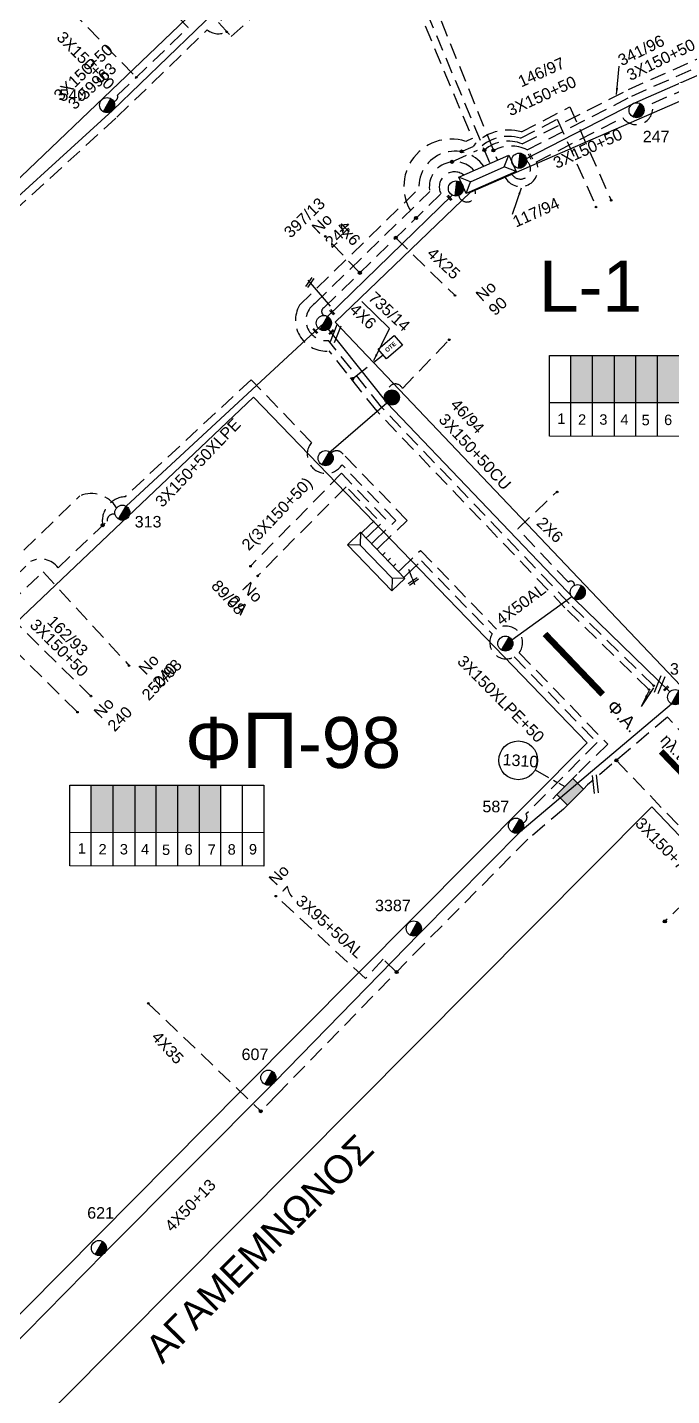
# Model space of a CAD drawing. Header units: millimetres. Extents: x 771 to 3391, y 686 to 1835.
# Drawn here: x 2200.2 to 2301, y 1157.5 to 1371.8 of the extents above; entities that cross this region are included whole.
import ezdxf

# ---------------------------------------------------------------- set-up
doc = ezdxf.new("R2010")
doc.units = ezdxf.units.MM
doc.linetypes.add('DASHED', pattern=[19.05, 12.7, -6.35])
for name, color, linetype in [('Link Box 4 Διευθύνσεων', 7, 'Continuous'), ('Pillar OTE', 7, 'Continuous'), ('Άγνωστα', 7, 'Continuous'), ('Γυμνά εναέρια ΧΤ (3Φ)   4x35CU', 7, 'Continuous'), ('Γυμνά εναέρια ΧΤ (3Φ)   4x50CU', 7, 'Continuous'), ('Γυμνά εναέρια ΧΤ και ΦΟΠ (3Φ)   4x50+16AL', 7, 'Continuous'), ('Εναέρια παροχή ΧΤ 4x16', 7, 'SYN_LINE'), ('Εναέρια παροχή ΧΤ 4x25', 7, 'SYN_LINE'), ('Επιγραφές - Σχήματα', 7, 'Continuous'), ('Καλωδια Χ.Τ 3x95+35', 7, 'DASHED'), ('Καλωδια Χ.Τ. 3x50+35', 7, 'Continuous'), ('Καλώδια ΧΤ   3x150+50CU', 7, 'DASHED'), ('Καλώδια ΧΤ   3x150+70AL', 7, 'DASHED'), ('Καλώδια ΧΤ   3x150AL+50CU', 7, 'DASHED'), ('Μηχανική τομή', 7, 'Continuous'), ('Στύλος Ξύλινος', 7, 'Continuous'), ('Στύλος Ξύλινος @ 1', 7, 'Continuous'), ('Στύλος ΦΜ', 7, 'Continuous'), ('Στύλος ΦΜ @ 1', 7, 'Continuous'), ('Συνδέσεις', 7, 'Continuous'), ('Συνεστραμμένα ΧΤ   3x70+54.6+25 AL', 7, 'SYN_LINE'), ('Τομή', 7, 'Continuous'), ('Υπογεια Καλωδια Δικτυου ΧΤ 4X25', 7, 'DASHED'), ('Υποσταθμός εναέριος 2 στύλων', 7, 'Continuous'), ('Υποσταθμός πόλεως', 7, 'Continuous'), ('Υπόβαθρο ΔΕΗ', 7, 'Continuous'), ('Υπόγεια Καλώδια Δικτύου ΧΤ   .10', 7, 'DASHED'), ('Υπόγεια Καλώδια Δικτύου ΧΤ   .15', 7, 'DASHED'), ('Υπόγεια καλώδια Παροχών ΧΤ   4x50AL', 7, 'DASHED'), ('Υπόγεια καλώδια Παροχών ΧΤ   4x6', 7, 'DASHED')]:
    doc.layers.add(name, color=color, linetype=linetype)
doc.styles.add('arial', font='arial.ttf')
doc.styles.get("Standard").update_dxf_attribs({"font": 'arial.ttf'})
doc.linetypes.add('SYN_LINE', pattern='A,0.5,-0.0001,["/\\/\\/\\/",Standard,S=0.1,R=0,X=0,Y=-0.05],-0.25', length=0.7501)
doc.dimstyles.new('ISO-25', dxfattribs={"dimtxt": 2.5, "dimasz": 2.5, "dimexe": 1.25, "dimexo": 0.625, "dimtad": 1, "dimtxsty": 'Standard', "dimcen": 2.5, "dimadec": 0, "dimazin": 0, "dimtfac": 1, "dimtmove": 0, "dimatfit": 3, "dimfxl": 1, "dimarcsym": 0})

# ---------------------------------------------------------------- blocks, each defined once
blk = doc.blocks.new('LINK BOX 4 ΑΝΑΧΩΡΗΣΕΩΝ')
at = {"layer": 'Link Box 4 Διευθύνσεων', "ltscale": 40}
blk.add_hatch(color=256, dxfattribs=at).paths.add_polyline_path([(-3.54, 0), (-3.54, -4.67), (3.54, -4.67), (3.54, 0)])
for p, q in [((-3.54, 0), (-5.33, 0)), ((5.33, 0), (3.54, 0)), ((-3.54, -4.67), (-5.33, -4.67)), ((5.33, -4.67), (3.54, -4.67))]:
    blk.add_line(p, q, dxfattribs=at)
blk.add_lwpolyline([(-3.54, -4.67), (-3.54, 0), (3.54, 0), (3.54, -4.67)], close=True, dxfattribs=at)
blk = doc.blocks.new('ΥΠΑΡΧΩΝ ΤΣΙΜΕΝΤΕΝΙΟΣ ΣΤΥΛΟΣ')
at = {"layer": 'Στύλος ΦΜ'}
blk.add_hatch(color=7, dxfattribs=at).paths.add_polyline_path([(-1.29, -2.28, 0.574793), (2.62, 0, 0.268822), (1.3, 2.27)])
at = {"layer": 'Στύλος ΦΜ', "color": 7}
blk.add_line((-1.29, -2.28), (1.3, 2.27), dxfattribs=at)
blk.add_circle((0, 0), 2.62, dxfattribs=at)
at = {"layer": 'Στύλος ΦΜ', "flags": 4}
for tag, p in [('ΑΡΙΘΜΟΣ', (-4.68, 8.05)), ('ΤΥΠΟΣ', (-4.91, 3.03))]:
    blk.add_attdef(tag, p, '', height=4, dxfattribs=at)
blk = doc.blocks.new('ΥΠΟΣΤΑΘΜΟΣ ΕΝΑΕΡΙΟΣ ΕΠΙ 2 ΣΤΥΛΩΝ')
at = {"layer": 'Υποσταθμός εναέριος 2 στύλων', "linetype": 'Continuous'}
for points in [[(-11.97, -2.11, 0.574793), (-8.45, -0.07, 0.268822), (-9.64, 1.98)], [(9.68, -2.15, 0.574793), (13.19, -0.1, 0.268822), (12.01, 1.95)]]:
    blk.add_hatch(color=256, dxfattribs=at).paths.add_polyline_path(points)
for p, q in [((-11.97, -2.11), (-9.64, 1.98)), ((9.68, -2.15), (12.01, 1.95))]:
    blk.add_line(p, q, dxfattribs=at)
for centre in [(-10.81, -0.07), (10.84, -0.1)]:
    blk.add_circle(centre, 2.36, dxfattribs=at)
at = {"layer": 'Υποσταθμός πόλεως', "linetype": 'Continuous', "ltscale": 40}
blk.add_lwpolyline([(-8.57, 2.82), (8.57, 2.82), (8.57, -2.82), (-8.57, -2.82)], close=True, dxfattribs=at)
for points in [[(-5.75, 0), (-8.57, 2.82)], [(-8.57, -2.82), (-5.75, 0)], [(-5.75, 0), (5.75, 0)], [(5.75, 0), (8.57, 2.82)], [(8.57, -2.82), (5.75, 0)]]:
    blk.add_lwpolyline(points, dxfattribs=at)
at = {"layer": 'Υποσταθμός εναέριος 2 στύλων', "ltscale": 40, "flags": 1}
for tag, p in [('ΜΕΤΑΣΧΗΜΑΤΙΣΜΟΣ', (14.09, 2.51)), ('ΙΣΧΥΣ', (14.07, -0.28)), ('ΑΡΙΘΜΟΣ', (14.19, -3))]:
    blk.add_attdef(tag, p, '', height=1.8, dxfattribs=at)
blk = doc.blocks.new('ΥΠΟΣΤΑΘΜΟΣ ΠΟΛΕΩΣ 9 ΑΝΑΧΩΡΗΣΕΩΝ')
at = {"layer": 'Υποσταθμός πόλεως', "ltscale": 40}
for p, q in [((-9.63, -2.82), (-9.63, -4)), ((-7.12, -2.82), (-7.12, -4)), ((-4.84, -2.82), (-4.84, -4)), ((-2.36, -2.82), (-2.36, -4)), ((0.09, -2.82), (0.09, -4)), ((2.55, -2.82), (2.55, -4)), ((5.02, -2.82), (5.02, -4)), ((7.48, -2.82), (7.48, -4)), ((9.61, -2.82), (9.61, -4))]:
    blk.add_line(p, q, dxfattribs=at)
blk.add_lwpolyline([(-10.02, 2.82), (10.02, 2.82), (10.02, -2.82), (-10.02, -2.82)], close=True, dxfattribs=at)
for points in [[(-7.21, 0), (-10.02, 2.82)], [(-10.02, -2.82), (-7.21, 0)], [(-7.21, 0), (7.21, 0)], [(7.21, 0), (10.02, 2.82)], [(10.02, -2.82), (7.21, 0)]]:
    blk.add_lwpolyline(points, dxfattribs=at)
at = {"layer": 'Υποσταθμός πόλεως', "linetype": 'SYN_LINE', "ltscale": 40, "flags": 1}
for tag, p in [('ΜΕΤΑΣΧΗΜΑΤΙΣΜΟΣ', (10.79, 1.71)), ('ΙΣΧΥΣ', (10.77, -1.08)), ('ΑΡΙΘΜΟΣ', (10.89, -3.8))]:
    blk.add_attdef(tag, p, '', height=1.8, dxfattribs=at)
blk = doc.blocks.new('_ΣΥΝΔΕΣΗ')
at = {"layer": 'Συνδέσεις', "linetype": 'SYN_LINE', "ltscale": 40}
blk.add_hatch(color=256, dxfattribs=at).paths.add_polyline_path([(0.5, -0.01, 1), (-0.5, -0.01, 1)])
at = {"layer": 'Συνδέσεις'}
blk.add_circle((0, -0.01), 0.5, dxfattribs=at)
blk = doc.blocks.new('τομή_')
at = {"layer": 'Επιγραφές - Σχήματα'}
for p, q in [((-1.29, -0.22), (0.13, 0.75)), ((-1.08, -0.46), (0.34, 0.51)), ((-0.66, 0.62), (-0.29, -0.37))]:
    blk.add_line(p, q, dxfattribs=at)
blk = doc.blocks.new('ΜΗΧΑΝΙΚΗ ΤΟΜΗ')
at = {"layer": 'Μηχανική τομή', "ltscale": 40}
for p, q in [((-1.89, 0.78), (1.89, 0.78)), ((1.89, 0), (-1.89, 0))]:
    blk.add_line(p, q, dxfattribs=at)
blk = doc.blocks.new('ΥΠΑΡΧΩΝ ΞΥΛΙΝΟΣ ΣΤΥΛΟΣ')
at = {"layer": 'Στύλος Ξύλινος'}
h = blk.add_hatch(color=7, dxfattribs=at)
h.paths.add_polyline_path([(-2.62, 0, 0.270008), (-1.29, -2.28), (1.3, 2.27, 0.576266)])
h.paths.add_polyline_path([(-1.29, -2.28, 0.574793), (2.62, 0, 0.268822), (1.3, 2.27)])
at = {"layer": 'Στύλος Ξύλινος', "color": 7}
blk.add_line((-1.29, -2.28), (1.3, 2.27), dxfattribs=at)
blk.add_circle((0, 0), 2.62, dxfattribs=at)
at = {"layer": 'Στύλος Ξύλινος', "flags": 4}
for tag, p in [('ΑΡΙΘΜΟΣ', (-4.91, 8.6)), ('ΤΥΠΟΣ', (-4.85, 3.39))]:
    blk.add_attdef(tag, p, '', height=4, dxfattribs=at)
blk = doc.blocks.new('ΤΟΜΗ')
at = {"layer": 'Τομή', "ltscale": 40}
for p, q in [((-5.68, 0), (5.68, 0)), ((5.68, -2.33), (-5.68, -2.33))]:
    blk.add_line(p, q, dxfattribs=at)
blk = doc.blocks.new('PILLAR ΟΤΕ')
at = {"layer": 'Pillar OTE', "ltscale": 40}
blk.add_lwpolyline([(-3.31, 2.02), (3.39, 2.02), (3.39, -1.99), (-3.31, -1.99)], close=True, dxfattribs=at)
at = {"layer": 'Pillar OTE', "insert": (-1.81, 0.71), "char_height": 1.3575, "width": 109.961, "attachment_point": 1}
blk.add_mtext('{\\fArial|b1|i0|c161|p34;OTE}', dxfattribs=at)

msp = doc.modelspace()

# ---------------------------------------------------------------- hatches: boundary and pattern name
at = {"layer": 'Pillar OTE', "ltscale": 40}
h = msp.add_hatch(color=256, dxfattribs=at)
h.dxf.hatch_style = 1
h.paths.add_polyline_path([(2251.09316, 1316.44441), (2251.37451, 1316.99309), (2250.76599, 1316.85601)])
at = {"layer": 'Καλώδια ΧΤ   3x150+50CU', "linetype": 'DASHED', "ltscale": 0.2}
h = msp.add_hatch(color=30, dxfattribs=at)
h.dxf.hatch_style = 1
h.paths.add_polyline_path([(2288.63425, 1320.38267), (2285.19437, 1320.38288), (2285.19391, 1313.02229), (2288.63379, 1313.01895)])
h = msp.add_hatch(color=6, dxfattribs=at)
h.dxf.hatch_style = 1
h.paths.add_polyline_path([(2292.07382, 1320.38245), (2288.63425, 1320.38267), (2288.63379, 1313.01895), (2292.07336, 1313.01561)])
h = msp.add_hatch(color=2, dxfattribs=at)
h.dxf.hatch_style = 1
h.paths.add_polyline_path([(2295.37137, 1320.38224), (2292.07382, 1320.38245), (2292.07336, 1313.01561), (2295.37091, 1313.01241)])
h = msp.add_hatch(color=133, dxfattribs=at)
h.dxf.hatch_style = 1
h.paths.add_polyline_path([(2298.75737, 1320.38203), (2295.37137, 1320.38224), (2295.37091, 1313.01241), (2298.75691, 1313.00912)])
h = msp.add_hatch(color=173, dxfattribs=at)
h.dxf.hatch_style = 1
h.paths.add_polyline_path([(2302.15402, 1320.38182), (2298.75737, 1320.38203), (2298.75691, 1313.00912), (2302.15355, 1313.00582)])
h = msp.add_hatch(color=30, dxfattribs=at)
h.dxf.hatch_style = 1
h.paths.add_polyline_path([(2213.61555, 1253.09646), (2210.17568, 1253.09667), (2210.17522, 1245.73608), (2213.61509, 1245.73274)])
h = msp.add_hatch(color=85, dxfattribs=at)
h.dxf.hatch_style = 1
h.paths.add_polyline_path([(2217.05512, 1253.09624), (2213.61555, 1253.09646), (2213.61509, 1245.73274), (2217.05466, 1245.7294)])
h = msp.add_hatch(color=6, dxfattribs=at)
h.dxf.hatch_style = 1
h.paths.add_polyline_path([(2220.35268, 1253.09604), (2217.05512, 1253.09624), (2217.05466, 1245.7294), (2220.35222, 1245.7262)])
h = msp.add_hatch(color=173, dxfattribs=at)
h.dxf.hatch_style = 1
h.paths.add_polyline_path([(2223.73868, 1253.09582), (2220.35268, 1253.09604), (2220.35222, 1245.7262), (2223.73822, 1245.72291)])
h = msp.add_hatch(color=151, dxfattribs=at)
h.dxf.hatch_style = 1
h.paths.add_polyline_path([(2227.13532, 1253.09561), (2223.73868, 1253.09582), (2223.73822, 1245.72291), (2227.13486, 1245.71961)])
h = msp.add_hatch(color=1, dxfattribs=at)
h.dxf.hatch_style = 1
h.paths.add_polyline_path([(2230.47237, 1253.0954), (2227.13532, 1253.09561), (2227.13486, 1245.71961), (2230.47191, 1245.71637)])

# ---------------------------------------------------------------- linework, layer by layer
at = {"color": 85, "const_width": 1}
for points in [[(2281.17257, 1276.77338), (2290.20607, 1267.31513)], [(2299.34158, 1258.3949), (2317.4086, 1239.4784)]]:
    msp.add_lwpolyline(points, dxfattribs=at)
at = {"layer": 'Pillar OTE', "ltscale": 40}
for points in [[(2281.86567, 1307.7428), (2281.86646, 1320.38309), (2312.19954, 1320.38119), (2312.19875, 1307.71344), (2281.86567, 1307.74373)], [(2285.19358, 1307.74041), (2285.19437, 1320.38288)], [(2288.63346, 1307.73697), (2288.63425, 1320.38267)], [(2292.07303, 1307.73354), (2292.07382, 1320.38245)], [(2295.37058, 1307.73024), (2295.37137, 1320.38224)], [(2298.75658, 1307.72686), (2298.75737, 1320.38203)], [(2250.76599, 1316.85601), (2251.37451, 1316.99309), (2251.09316, 1316.44441), (2250.76599, 1316.85601)], [(2281.866, 1313.02552), (2312.19908, 1312.99606)], [(2206.84698, 1240.45659), (2206.84777, 1253.09688), (2237.18085, 1253.09498), (2237.18005, 1240.42723), (2206.84698, 1240.45752)], [(2210.17489, 1240.4542), (2210.17568, 1253.09667)], [(2213.61476, 1240.45076), (2213.61555, 1253.09646)], [(2217.05433, 1240.44733), (2217.05512, 1253.09624)], [(2220.35189, 1240.44404), (2220.35268, 1253.09604)], [(2223.73788, 1240.44065), (2223.73868, 1253.09582)], [(2227.13453, 1240.43726), (2227.13532, 1253.09561)], [(2230.47158, 1240.43393), (2230.47237, 1253.0954)], [(2233.85995, 1240.43055), (2233.86074, 1253.09519)], [(2206.84731, 1245.73931), (2237.18038, 1245.70986)]]:
    msp.add_lwpolyline(points, dxfattribs=at)
at = {"layer": 'Άγνωστα', "color": 30, "linetype": 'DASHED', "ltscale": 0.2}
msp.add_lwpolyline([(2213.10772, 1360.34515, 0.768785498), (2214.30125, 1361.12574), (2225.34879, 1371.71414), (2216.50531, 1380.94841)], format="xyb", dxfattribs=at)
at = {"layer": 'Άγνωστα', "color": 151, "linetype": 'DASHED', "ltscale": 0.2}
for points in [[(2256.60611, 1314.80587, -0.803614802), (2258.86187, 1315.19741), (2266.19384, 1322.83912)], [(2285.7572, 1284.36288, 0.793221397), (2284.83999, 1284.88559), (2276.91048, 1293.24507), (2283.1102, 1299.12592)]]:
    msp.add_lwpolyline(points, format="xyb", dxfattribs=at)
at = {"layer": 'Γυμνά εναέρια ΧΤ (3Φ)   4x35CU', "color": 85, "linetype": 'DASHED', "ltscale": 0.2}
msp.add_lwpolyline([(2219.11545, 1218.93151), (2236.71782, 1202.05565)], dxfattribs=at)
at = {"layer": 'Γυμνά εναέρια ΧΤ (3Φ)   4x50CU', "color": 151, "linetype": 'Continuous', "ltscale": 0.2}
msp.add_lwpolyline([(2276.00576, 1275.83657), (2285.35241, 1282.62805)], dxfattribs=at)
at = {"layer": 'Γυμνά εναέρια ΧΤ και ΦΟΠ (3Φ)   4x50+16AL', "color": 30, "linetype": 'Continuous', "ltscale": 0.2}
for points in [[(2278.28449, 1351.20283), (2295.244, 1359.92884), (2336.46877, 1378.10623), (2368.56444, 1392.09812), (2393.5723, 1401.14014)], [(2190.38208, 1337.62639), (2213.50616, 1358.75362), (2239.4684, 1383.84828)], [(2186.19674, 1154.48385), (2193.82957, 1161.12042), (2212.33112, 1179.91729), (2238.86191, 1206.61296), (2261.48783, 1229.82608), (2277.61745, 1246.09651), (2300.95784, 1265.85131)]]:
    msp.add_lwpolyline(points, dxfattribs=at)
at = {"layer": 'Γυμνά εναέρια ΧΤ και ΦΟΠ (3Φ)   4x50+16AL', "color": 173, "linetype": 'Continuous', "ltscale": 0.2}
msp.add_lwpolyline([(2247.16364, 1326.48512), (2266.6669, 1345.50077)], dxfattribs=at)
at = {"layer": 'Γυμνά εναέρια ΧΤ και ΦΟΠ (3Φ)   4x50+16AL', "color": 1, "linetype": 'Continuous', "ltscale": 0.2}
msp.add_lwpolyline([(2215.64878, 1296.7912), (2246.58034, 1325.46194)], dxfattribs=at)
at = {"layer": 'Γυμνά εναέρια ΧΤ και ΦΟΠ (3Φ)   4x50+16AL', "color": 151, "linetype": 'Continuous', "ltscale": 0.2}
msp.add_lwpolyline([(2247.27158, 1324.51129), (2256.41309, 1312.95782), (2285.72418, 1282.2959), (2300.69562, 1267.69801)], dxfattribs=at)
at = {"layer": 'Καλωδια Χ.Τ 3x95+35', "color": 85, "linetype": 'DASHED', "ltscale": 0.2}
msp.add_lwpolyline([(2257.95414, 1223.84311), (2255.88464, 1225.86025), (2253.09439, 1222.82744), (2239.01647, 1235.77941)], dxfattribs=at)
at = {"layer": 'Καλωδια Χ.Τ. 3x50+35', "color": 30, "linetype": 'DASHED', "ltscale": 0.2}
msp.add_lwpolyline([(2207.02658, 1374.45698), (2217.23406, 1363.93666)], dxfattribs=at)
at = {"layer": 'Καλώδια ΧΤ   3x150+50CU', "color": 133, "linetype": 'DASHED', "ltscale": 0.2}
for points in [[(2245.75453, 1382.28069), (2256.56744, 1386.03392), (2269.80037, 1354.3495), (2268.78913, 1353.9012, 0.768063866), (2261.00811, 1341.90538)], [(2246.65604, 1326.63841, -0.663213043), (2246.65307, 1327.90924), (2264.89653, 1345.69658, -0.801076791), (2268.45629, 1348.63691)]]:
    msp.add_lwpolyline(points, format="xyb", dxfattribs=at)
at = {"layer": 'Καλώδια ΧΤ   3x150+50CU', "color": 5, "linetype": 'DASHED', "ltscale": 0.2}
for points in [[(2232.34872, 1374.5486), (2230.09453, 1372.51528), (2232.08235, 1370.31154), (2241.72579, 1379.01009), (2239.37219, 1381.61935, 0.581504771), (2240.88227, 1383.87935)], [(2139.96766, 1357.86781), (2134.90301, 1352.80397), (2144.5128, 1343.19265, 0.119518922), (2148.11341, 1342.08792), (2151.97429, 1338.12924, 0.304162429), (2152.65822, 1336.9147), (2148.63272, 1332.81043), (2152.15352, 1329.32528, -0.114768823), (2152.79225, 1326.6298), (2163.92722, 1315.82712), (2170.94089, 1322.85032), (2173.6068, 1320.13499), (2188.23389, 1334.1261, 0.298661416), (2192.45289, 1337.82516), (2214.19533, 1357.69007), (2228.34258, 1371.36456, 0.295068728), (2231.39957, 1371.06849)]]:
    msp.add_lwpolyline(points, format="xyb", dxfattribs=at)
at = {"layer": 'Καλώδια ΧΤ   3x150+50CU', "color": 151, "linetype": 'DASHED', "ltscale": 0.2}
for points in [[(2274.89098, 1348.34043, 0.978410524), (2279.84393, 1350.70787), (2293.33265, 1357.62963, 0.846387547), (2297.93397, 1359.83625), (2327.43964, 1372.8463), (2331.21684, 1364.27994)], [(2255.30697, 1290.40923), (2259.62806, 1294.56267), (2249.60314, 1304.95223, 0.428015664), (2247.69927, 1305.12605)]]:
    msp.add_lwpolyline(points, format="xyb", dxfattribs=at)
at = {"layer": 'Καλώδια ΧΤ   3x150+50CU', "color": 2, "linetype": 'DASHED', "ltscale": 0.2}
msp.add_lwpolyline([(2271.70922, 1352.54887, -0.27998777), (2277.62006, 1353.51101), (2294.23577, 1362.04166), (2312.74477, 1370.2029), (2318.9106, 1348.33207), (2333.98872, 1352.5829)], format="xyb", dxfattribs=at)
at = {"layer": 'Καλώδια ΧΤ   3x150+50CU', "color": 1, "linetype": 'DASHED', "ltscale": 0.2}
for points in [[(2268.01087, 1352.27813), (2269.91756, 1353.12191, -0.29425763), (2277.47773, 1355.3993), (2285.06891, 1359.29667), (2291.56604, 1344.57594)], [(2297.41664, 1268.09558), (2284.2996, 1280.88534), (2254.89936, 1311.64052), (2247.42231, 1321.09038, -0.605559083), (2242.76254, 1328.25628), (2261.4453, 1346.48936, -0.745850213), (2271.60416, 1350.02995)], [(2254.45211, 1291.2986), (2257.82799, 1294.5435), (2249.43042, 1303.24651, -1.053356734), (2244.65499, 1306.77609), (2235.2148, 1316.56075), (2215.48002, 1298.2684, 0.448161343), (2211.98008, 1293.7697)], [(2185.91602, 1295.07202), (2184.71615, 1296.31147), (2189.24191, 1300.6927), (2199.67149, 1289.91905), (2208.43122, 1298.39902, -0.373895549), (2214.14582, 1296.5079)], [(2149.17941, 1234.0404, 0.474770852), (2148.86268, 1237.9341), (2200.69463, 1288.11073, -0.366501801), (2205.00464, 1287.14306), (2212.68489, 1294.43927, -0.535883521), (2213.91808, 1295.49399)]]:
    msp.add_lwpolyline(points, format="xyb", dxfattribs=at)
at = {"layer": 'Καλώδια ΧΤ   3x150+50CU', "color": 85, "linetype": 'DASHED', "ltscale": 0.2}
for points in [[(2266.59446, 1350.67659), (2270.62681, 1352.5273, -0.289918735), (2277.31999, 1354.40581), (2283.10349, 1357.3751), (2289.21123, 1343.53662)], [(2298.14271, 1268.71527), (2284.97518, 1281.55427), (2255.61721, 1312.26522), (2247.33227, 1322.73614, -0.784269342), (2245.18052, 1328.51909), (2263.14357, 1346.03303, -0.763394682), (2270.06629, 1349.34939)], [(2258.65744, 1286.92352), (2261.70511, 1289.85295), (2273.58229, 1277.54238, -0.853513573), (2277.15602, 1273.83826), (2290.98962, 1259.49988), (2285.8277, 1254.45635)]]:
    msp.add_lwpolyline(points, format="xyb", dxfattribs=at)
at = {"layer": 'Καλώδια ΧΤ   3x150+50CU', "color": 30, "linetype": 'DASHED', "ltscale": 0.2}
for points in [[(2275.93533, 1348.86791, 1.241858536), (2278.32395, 1350.80995)], [(2259.52578, 1286.02014), (2261.84038, 1288.24493), (2272.89412, 1276.78785, 0.766549296), (2276.35942, 1273.1961), (2289.32103, 1259.76154), (2278.19801, 1248.56472, -0.526686291), (2277.72862, 1247.22592)]]:
    msp.add_lwpolyline(points, format="xyb", dxfattribs=at)
at = {"layer": 'Καλώδια ΧΤ   3x150+50CU', "color": 173, "linetype": 'DASHED', "ltscale": 0.2}
msp.add_lwpolyline([(2253.59881, 1292.18634), (2256.26235, 1294.74654), (2249.33077, 1301.93024), (2235.10375, 1287.38566)], dxfattribs=at)
at = {"layer": 'Καλώδια ΧΤ   3x150+50CU', "color": 6, "linetype": 'DASHED', "ltscale": 0.2}
msp.add_lwpolyline([(2252.64647, 1292.74903), (2254.84521, 1294.86246), (2250.06585, 1299.81566), (2236.22425, 1285.87148)], dxfattribs=at)
at = {"layer": 'Καλώδια ΧΤ   3x150+50CU', "color": 85, "linetype": 'DASHED', "ltscale": 0.2}
for points in [[(2210.15039, 1267.04402), (2210.15039, 1267.04402), (2197.55466, 1279.39319)], [(2195.19669, 1277.15313), (2208.05639, 1264.54515)], [(2284.05913, 1249.34365), (2278.47907, 1244.62081), (2262.22619, 1228.22604), (2239.36647, 1204.77305), (2236.71782, 1202.05565)]]:
    msp.add_lwpolyline(points, dxfattribs=at)
at = {"layer": 'Καλώδια ΧΤ   3x150+50CU', "color": 173, "linetype": 'DASHED', "ltscale": 0.2}
msp.add_lwpolyline([(2431.3347, 1215.60702), (2441.45794, 1225.25629), (2415.70786, 1252.25558), (2400.58586, 1237.96256), (2401.96345, 1236.51153), (2379.44201, 1215.24497, -0.412656095), (2372.77174, 1209.2764), (2364.20959, 1209.4563), (2363.60345, 1208.18825), (2353.62144, 1208.40842, -0.487799961), (2346.45041, 1214.4605), (2321.84659, 1240.58215), (2300.3465, 1263.75147), (2287.8031, 1253.13501)], format="xyb", dxfattribs=at)
msp.add_arc((2268.97163, 1345.7557), 1.34489, 194.167843, 22.2887233, dxfattribs=at)
at = {"layer": 'Καλώδια ΧΤ   3x150+70AL', "color": 173, "linetype": 'DASHED', "ltscale": 0.2}
msp.add_lwpolyline([(2292.35228, 1256.98533), (2308.54171, 1239.98343), (2299.93368, 1231.78675)], dxfattribs=at)
at = {"layer": 'Καλώδια ΧΤ   3x150AL+50CU', "color": 133, "ltscale": 0.2}
msp.add_lwpolyline([(2181.06656, 1147.32627, -1.192233234), (2173.72581, 1146.67783), (2155.55265, 1164.66367), (2127.02309, 1194.39516), (2117.27295, 1204.53425), (2117.55037, 1206.75127), (2142.6928, 1230.44852), (2145.72945, 1233.18826, -0.357061548), (2149.1472, 1236.27183), (2164.6289, 1250.23976), (2186.17435, 1271.09713), (2202.6772, 1286.50391), (2216.14808, 1271.78118)], format="xyb", dxfattribs=at)
at = {"layer": 'Συνεστραμμένα ΧΤ   3x70+54.6+25 AL', "color": 151, "linetype": 'SYN_LINE', "ltscale": 8}
msp.add_lwpolyline([(2247.34618, 1305.14792), (2256.41309, 1312.95782)], dxfattribs=at)
at = {"layer": 'Υπογεια Καλωδια Δικτυου ΧΤ 4X25', "color": 133, "linetype": 'DASHED', "ltscale": 0.2}
msp.add_lwpolyline([(2257.83342, 1338.81006), (2267.05486, 1329.80908)], dxfattribs=at)
at = {"layer": 'Υπόβαθρο ΔΕΗ'}
msp.add_lwpolyline([(2073.86029, 1422.60908), (2135.79225, 1481.32938), (2170.3152, 1513.81527), (2189.39804, 1508.55736, 0.152654007), (2195.97664, 1461.25577, 0.16543394), (2230.2899, 1432.30107), (2278.03044, 1415.19075), (2278.79774, 1404.98993), (2240.3731, 1387.80974), (2173.32775, 1323.67945), (2115.92702, 1381.0024)], format="xyb", close=True, dxfattribs=at)
for points in [[(2305.14221, 1361.43686), (2327.66727, 1280.05729), (2302.41147, 1268.62894), (2248.36363, 1325.60742), (2269.51218, 1345.96005), (2305.14221, 1361.43686)], [(2244.76931, 1331.37987), (2247.58671, 1328.10073)], [(2256.84832, 1324.62257), (2252.50348, 1328.81844)], [(2121.84653, 1205.81228), (2235.57759, 1313.85629), (2287.79358, 1259.73499), (2233.80781, 1205.39099), (2177.40095, 1148.46281), (2121.84653, 1205.81228)], [(2260.40048, 1285.49868), (2259.89495, 1286.86278)], [(2279.63425, 1255.49296), (2281.72729, 1254.313)], [(2282.5303, 1253.86029), (2283.04842, 1253.5682)], [(2283.32013, 1253.41502), (2284.27037, 1252.87931)], [(2186.77831, 1137.90283), (2297.90838, 1249.68395), (2339.00353, 1206.59409), (2337.2951, 1186.31214), (2236.60915, 1086.68124), (2186.77831, 1137.90283)]]:
    msp.add_lwpolyline(points, dxfattribs=at)
msp.add_circle((2276.99536, 1256.98917), 3.03354, dxfattribs=at)
at = {"layer": 'Υπόγεια Καλώδια Δικτύου ΧΤ   .10', "color": 2, "ltscale": 0.2}
msp.add_lwpolyline([(2272.55256, 1350.5296), (2257.0499, 1387.64857), (2245.09646, 1383.43852)], dxfattribs=at)
at = {"layer": 'Υπόγεια Καλώδια Δικτύου ΧΤ   .15', "color": 6, "linetype": 'DASHED', "ltscale": 0.2}
msp.add_lwpolyline([(2243.77027, 1384.83088), (2243.77027, 1384.83088), (2257.79872, 1390.42305), (2273.72254, 1350.96741)], dxfattribs=at)
msp.add_lwpolyline([(2273.1579, 1352.49483, -0.243440424), (2278.3832, 1352.5694), (2294.73989, 1360.98525), (2311.9842, 1368.58885), (2318.83673, 1344.28222), (2319.96284, 1344.59969), (2336.02071, 1287.64077)], format="xyb", dxfattribs=at)
at = {"layer": 'Υπόγεια καλώδια Παροχών ΧΤ   4x6', "color": 133, "linetype": 'DASHED', "ltscale": 0.2}
msp.add_lwpolyline([(2252.20727, 1333.32457), (2246.80377, 1339.02884)], dxfattribs=at)
at = {"layer": 'Υπόγεια καλώδια Παροχών ΧΤ   4x6', "color": 1, "linetype": 'DASHED', "ltscale": 0.2}
msp.add_lwpolyline([(2251.37451, 1316.99309), (2255.84067, 1320.47716)], dxfattribs=at)

# ---------------------------------------------------------------- block references
at = {"layer": 'Link Box 4 Διευθύνσεων', "xscale": 0.4999999999999998, "yscale": 0.4999999999999998, "zscale": 0.4999999999999998, "rotation": 45.36035786957052}
msp.add_blockref('LINK BOX 4 ΑΝΑΧΩΡΗΣΕΩΝ', (2284.27037, 1252.87931), dxfattribs=at)
at = {"layer": 'Pillar OTE', "xscale": 0.5, "yscale": 0.5, "zscale": 0.5, "rotation": 40.5492918617586}
msp.add_blockref('PILLAR ΟΤΕ', (2256.96982, 1321.66346), dxfattribs=at)
at = {"layer": 'Επιγραφές - Σχήματα', "rotation": 20.33439813700265}
msp.add_blockref('τομή_', (2244.91745, 1331.82668), dxfattribs=at)
at = {"layer": 'Επιγραφές - Σχήματα'}
msp.add_blockref('τομή_', (2261.06236, 1284.87396), dxfattribs=at)
at = {"layer": 'Μηχανική τομή'}
for p, xscale, yscale, zscale, rotation in [((2278.82234, 1351.48936), 0.2500000000001928, 0.2500000000001928, 0.2500000000001928, 296.2557341455508), ((2266.13544, 1344.98259), 0.2500000000001928, 0.2500000000001928, 0.2500000000001928, 312.6268794242704), ((2247.77247, 1327.07872), 0.2500000000001928, 0.2500000000001928, 0.2500000000001928, 312.6268794242704), ((2245.16441, 1324.14556), 0.2500000000001928, 0.2500000000001928, 0.2500000000001928, 312.6268794242704), ((2247.81072, 1323.97235), 0.249999999999919, 0.249999999999919, 0.249999999999919, 44.01630571960736), ((2300.20518, 1268.1762), 0.249999999999919, 0.249999999999919, 0.249999999999919, 44.01630571960735)]:
    msp.add_blockref('ΜΗΧΑΝΙΚΗ ΤΟΜΗ', p, dxfattribs=dict(at, xscale=xscale, yscale=yscale, zscale=zscale, rotation=rotation))
at = {"layer": 'Στύλος Ξύλινος @ 1', "ltscale": 40, "xscale": 0.4499999999998181, "yscale": 0.4499999999998181, "zscale": 0.4499999999998181}
msp.add_blockref('ΥΠΑΡΧΩΝ ΞΥΛΙΝΟΣ ΣΤΥΛΟΣ', (2257.22956, 1313.80664), dxfattribs=at)
at = {"layer": 'Στύλος ΦΜ @ 1', "ltscale": 40}
ref = msp.add_blockref('ΥΠΑΡΧΩΝ ΤΣΙΜΕΝΤΕΝΙΟΣ ΣΤΥΛΟΣ', (2212.67063, 1359.5837), dxfattribs=dict(at, xscale=0.4499999999998181, yscale=0.4499999999998181, zscale=0.4499999999998181))
ref.add_attrib('ΤΥΠΟΣ', '540', (2205.22041, 1360.26267), dxfattribs={"layer": 'Στύλος ΦΜ', "height": 1.8, "flags": 4})
ref = msp.add_blockref('ΥΠΑΡΧΩΝ ΤΣΙΜΕΝΤΕΝΙΟΣ ΣΤΥΛΟΣ', (2295.50675, 1358.78076), dxfattribs=dict(at, xscale=0.4499999999998181, yscale=0.4499999999998181, zscale=0.4499999999998181))
ref.add_attrib('ΤΥΠΟΣ', '247', (2296.46631, 1353.75728), dxfattribs={"layer": 'Στύλος ΦΜ', "height": 1.8, "flags": 4})
at = {"layer": 'Στύλος ΦΜ @ 1', "ltscale": 40, "xscale": 0.4499999999998181, "yscale": 0.4499999999998181, "zscale": 0.4499999999998181}
for p in [(2246.57808, 1325.46323), (2246.85978, 1304.29997), (2286.30521, 1283.32037), (2274.97393, 1275.26871)]:
    msp.add_blockref('ΥΠΑΡΧΩΝ ΤΣΙΜΕΝΤΕΝΙΟΣ ΣΤΥΛΟΣ', p, dxfattribs=at)
at = {"layer": 'Στύλος ΦΜ @ 1', "ltscale": 40}
ref = msp.add_blockref('ΥΠΑΡΧΩΝ ΤΣΙΜΕΝΤΕΝΙΟΣ ΣΤΥΛΟΣ', (2215.06322, 1295.76931), dxfattribs=dict(at, xscale=0.4499999999998181, yscale=0.4499999999998181, zscale=0.4499999999998181))
ref.add_attrib('ΤΥΠΟΣ', '313', (2216.99098, 1293.44963), dxfattribs={"layer": 'Στύλος ΦΜ', "height": 1.8, "flags": 4})
ref = msp.add_blockref('ΥΠΑΡΧΩΝ ΤΣΙΜΕΝΤΕΝΙΟΣ ΣΤΥΛΟΣ', (2301.53888, 1266.87578), dxfattribs=dict(at, xscale=0.4499999999998181, yscale=0.4499999999998181, zscale=0.4499999999998181))
ref.add_attrib('ΤΥΠΟΣ', '3388', (2300.72652, 1270.40526), dxfattribs={"layer": 'Στύλος ΦΜ', "height": 1.8, "flags": 4})
ref = msp.add_blockref('ΥΠΑΡΧΩΝ ΤΣΙΜΕΝΤΕΝΙΟΣ ΣΤΥΛΟΣ', (2276.64593, 1246.76231), dxfattribs=dict(at, xscale=0.4499999999998181, yscale=0.4499999999998181, zscale=0.4499999999998181))
ref.add_attrib('ΤΥΠΟΣ', '587', (2271.38952, 1248.85856), dxfattribs={"layer": 'Στύλος ΦΜ', "height": 1.8, "flags": 4})
ref = msp.add_blockref('ΥΠΑΡΧΩΝ ΤΣΙΜΕΝΤΕΝΙΟΣ ΣΤΥΛΟΣ', (2260.65467, 1230.65854), dxfattribs=dict(at, xscale=0.4499999999998181, yscale=0.4499999999998181, zscale=0.4499999999998181))
ref.add_attrib('ΤΥΠΟΣ', '3387', (2254.58691, 1233.36741), dxfattribs={"layer": 'Στύλος ΦΜ', "height": 1.8, "flags": 4})
ref = msp.add_blockref('ΥΠΑΡΧΩΝ ΤΣΙΜΕΝΤΕΝΙΟΣ ΣΤΥΛΟΣ', (2237.90425, 1207.29854), dxfattribs=dict(at, xscale=0.4499999999998181, yscale=0.4499999999998181, zscale=0.4499999999998181))
ref.add_attrib('ΤΥΠΟΣ', '607', (2233.71047, 1210.06033), dxfattribs={"layer": 'Στύλος ΦΜ', "height": 1.8, "flags": 4})
ref = msp.add_blockref('ΥΠΑΡΧΩΝ ΤΣΙΜΕΝΤΕΝΙΟΣ ΣΤΥΛΟΣ', (2211.39336, 1180.62985), dxfattribs=dict(at, xscale=0.4499999999998181, yscale=0.4499999999998181, zscale=0.4499999999998181))
ref.add_attrib('ΤΥΠΟΣ', '621', (2209.56204, 1185.23291), dxfattribs={"layer": 'Στύλος ΦΜ', "height": 1.8, "flags": 4})
at = {"layer": 'Συνδέσεις'}
for p, xscale, yscale, zscale in [((2231.38635, 1371.05959), 0.25, 0.25, 0.25), ((2217.23406, 1363.93666), 0.25, 0.25, 0.25), ((2268.12388, 1352.32814), 0.4777242751394019, 0.4777242751394019, 0.4777242751394019), ((2271.70922, 1352.54887), 0.4777242751394019, 0.4777242751394019, 0.4777242751394019), ((2273.11062, 1352.48362), 0.4777242751394019, 0.4777242751394019, 0.4777242751394019), ((2266.63899, 1350.70196), 0.4777242751394019, 0.4777242751394019, 0.4777242751394019), ((2289.17084, 1343.62815), 0.25, 0.25, 0.25), ((2291.52565, 1344.66747), 0.25, 0.25, 0.25), ((2261.00811, 1341.90538), 0.4777242751394019, 0.4777242751394019, 0.4777242751394019), ((2246.80377, 1339.02884), 0.25, 0.25, 0.25), ((2257.83536, 1338.81195), 0.4777242751394019, 0.4777242751394019, 0.4777242751394019), ((2252.20727, 1333.32457), 0.4777242751394019, 0.4777242751394019, 0.4777242751394019), ((2267.08827, 1329.77647), 0.25, 0.25, 0.25), ((2266.19384, 1322.83912), 0.25, 0.25, 0.25), ((2283.07774, 1299.00831), 0.25, 0.25, 0.25), ((2211.98397, 1293.81916), 0.4777242751394019, 0.4777242751394019, 0.4777242751394019), ((2235.10375, 1287.38566), 0.25, 0.25, 0.25), ((2236.22425, 1285.87148), 0.25, 0.25, 0.25), ((2216.11175, 1271.82088), 0.25, 0.25, 0.25), ((2298.16947, 1268.68919), 0.25, 0.25, 0.25), ((2210.14934, 1267.04505), 0.25, 0.25, 0.25), ((2297.44339, 1268.0695), 0.25, 0.25, 0.25), ((2208.03876, 1264.52984), 0.25, 0.25, 0.25), ((2292.35228, 1256.98533), 0.4777242751394019, 0.4777242751394019, 0.4777242751394019), ((2239.0734, 1235.72704), 0.25, 0.25, 0.25), ((2299.92547, 1231.77894), 0.4777242751394019, 0.4777242751394019, 0.4777242751394019), ((2257.95414, 1223.84311), 0.4777242751394019, 0.4777242751394019, 0.4777242751394019), ((2219.11545, 1218.93151), 0.25, 0.25, 0.25), ((2236.71782, 1202.05565), 0.4777242751394019, 0.4777242751394019, 0.4777242751394019)]:
    msp.add_blockref('_ΣΥΝΔΕΣΗ', p, dxfattribs=dict(at, xscale=xscale, yscale=yscale, zscale=zscale))
at = {"layer": 'Τομή', "xscale": 0.2499999999998873, "yscale": 0.2499999999998873, "zscale": 0.2499999999998873}
for p, rotation in [((2248.70366, 1323.67295), 248.1909067709115), ((2299.37628, 1268.745), 248.1909067709115), ((2289.35646, 1253.29069), 276.4449300510373)]:
    msp.add_blockref('ΤΟΜΗ', p, dxfattribs=dict(at, rotation=rotation))
at = {"layer": 'Υποσταθμός εναέριος 2 στύλων', "xscale": 0.4999999999999999, "yscale": 0.4999999999999999, "zscale": 0.4999999999999999, "rotation": 23.8710110411509}
msp.add_blockref('ΥΠΟΣΤΑΘΜΟΣ ΕΝΑΕΡΙΟΣ ΕΠΙ 2 ΣΤΥΛΩΝ', (2272.17382, 1348.74268), dxfattribs=at)
at = {"layer": 'Υποσταθμός πόλεως', "xscale": 0.5, "yscale": 0.5, "zscale": 0.5, "rotation": 133.8666801599615}
msp.add_blockref('ΥΠΟΣΤΑΘΜΟΣ ΠΟΛΕΩΣ 9 ΑΝΑΧΩΡΗΣΕΩΝ', (2254.74768, 1288.10359), dxfattribs=at)

# ---------------------------------------------------------------- texts
at = {"ltscale": 30, "char_height": 1.63441, "width": 11.2572904, "attachment_point": 1}
for s, insert in [('1', (2283.11183, 1311.30412)), ('2', (2286.3503, 1311.17066)), ('3', (2289.68088, 1311.17066)), ('4', (2292.98439, 1311.17066)), ('6', (2299.80803, 1311.11655)), ('5', (2296.2879, 1311.08948)), ('1', (2208.09314, 1244.01791)), ('2', (2211.3316, 1243.88445)), ('3', (2214.66219, 1243.88445)), ('4', (2217.9657, 1243.88445)), ('5', (2221.26921, 1243.80328)), ('6', (2224.78934, 1243.83034)), ('7', (2228.41778, 1243.83034)), ('8', (2231.53174, 1243.8574)), ('9', (2234.86233, 1243.88445))]:
    msp.add_mtext(s, dxfattribs=dict(at, insert=insert))
at = {"ltscale": 40, "insert": (2218.24962, 1165.42387), "char_height": 4, "width": 67.4273804, "attachment_point": 1, "rotation": 44.9992483, "style": 'arial'}
msp.add_mtext('{\\H1.083x;AΓAMEMNΩNOΣ}', dxfattribs=at)
at = {"layer": 'Άγνωστα', "color": 7}
note = msp.add_mtext_dynamic_manual_height_columns('3X150+50\\P', width=1.8, gutter_width=12.5, heights=[0.04535, 0], dxfattribs=dict(at, insert=(2193.74383, 1351.57723), char_height=1.8, attachment_point=1, rotation=43.4109679))
at = {"layer": 'Άγνωστα', "color": 7, "char_height": 1.8, "attachment_point": 1}
for s, width, gutter_width, insert, rotation in [('3X150+50', 1.8, 12.5, (2205.92172, 1371.30808), 314.6575577), ('341/96', 1.8, 12.5, (2292.36545, 1367.27064), 26.1601248), ('3X150+50', 1.8, 12.5, (2293.73188, 1364.95481), 26.1601248), ('146/97', 1.8, 1.9263, (2276.72942, 1363.97294), 24.3685301), ('3X150+50', 1.8, 12.5, (2275.01773, 1359.47125), 24.3685301), ('3X150+50', 1.8, 12.5, (2282.23591, 1351.21658), 24.4872544), ('397/13', 1.8, 1.64197, (2240.13587, 1339.9515), 43.7307426), ('117/94', 1.8, 1.9263, (2275.89127, 1342.02761), 24.3685301), ('3X150+50CU', 1.8, 12.5, (2265.73694, 1311.48282), 312.8300997), ('46/94', 1.8, 12.5, (2267.57773, 1313.80667), 312.8300997), ('3X150+50XLPE', 1.8, 12.5, (2220.0166, 1297.73084), 46.2596131), ('2(3X150+50)', 17.0718961, 12.5, (2233.53985, 1290.95094), 46.2596131), ('2X6', 1.8, 12.5, (2280.95524, 1295.28153), 316.4259443), ('89/08', 1.8, 12.5, (2230.15036, 1285.42917), 313.1237209), ('3X150+50', 1.8, 12.5, (2201.7246, 1279.31639), 315.1589063), ('162/93', 1.8, 12.5, (2204.41573, 1279.8438), 315.1589063), ('250/98', 1.8, 1.64197, (2217.91017, 1267.46151), 46.2596131), ('3X150XLPE+50', 1.8, 12.5, (2268.59813, 1273.62425), 314.7892299), ('1310', 1.8, 12.5, (2274.62298, 1258.03926), 356.0092251), ('3X95+50AL', 1.8, 12.5, (2243.25874, 1236.07124), 317.7172056), ('4X35', 1.8, 12.5, (2220.8226, 1214.77929), 313.1237209), ('4X50+13', 1.8, 12.5, (2221.5276, 1184.28395), 46.2596131)]:
    msp.add_mtext_dynamic_manual_height_columns(s, width=width, gutter_width=gutter_width, heights=[0.04535], dxfattribs=dict(at, insert=insert, rotation=rotation))
at = {"layer": 'Άγνωστα', "color": 7}
note = msp.add_mtext_dynamic_manual_height_columns('3-59963\\P', width=1.8, gutter_width=12.5, heights=[0.04535, 0], dxfattribs=dict(at, insert=(2195.9687, 1350.23459), char_height=1.8, attachment_point=1, rotation=43.4109679))
note = msp.add_mtext_dynamic_manual_height_columns('No ', width=1.8, gutter_width=1.64197, heights=[0.04535, 0], dxfattribs=dict(at, insert=(2242.01617, 1338.19353), char_height=1.8, attachment_point=1, rotation=43.7307426))
for column, words in zip(note.columns.linked_columns, ['244']):
    column.text = words
note = msp.add_mtext_dynamic_manual_height_columns('No ', width=1.8, gutter_width=2.0534, heights=[0.04535, 0], dxfattribs=dict(at, insert=(2267.2782, 1327.49181), char_height=1.8, attachment_point=1, rotation=42.0161152))
for column, words in zip(note.columns.linked_columns, ['90']):
    column.text = words
note = msp.add_mtext_dynamic_manual_height_columns('No ', width=1.8, gutter_width=1.66979, heights=[0.04535, 0], dxfattribs=dict(at, insert=(2232.60498, 1287.65015), char_height=1.8, attachment_point=1, rotation=313.1237209))
for column, words in zip(note.columns.linked_columns, ['2Α']):
    column.text = words
note = msp.add_mtext_dynamic_manual_height_columns('No ', width=1.8, gutter_width=1.64197, heights=[0.04535, 0], dxfattribs=dict(at, insert=(2215.05053, 1269.00055), char_height=1.8, attachment_point=1, rotation=46.2596131))
for column, words in zip(note.columns.linked_columns, ['240']):
    column.text = words
note = msp.add_mtext_dynamic_manual_height_columns('No ', width=1.8, gutter_width=1.64197, heights=[0.04535, 0], dxfattribs=dict(at, insert=(2208.01141, 1262.18478), char_height=1.8, attachment_point=1, rotation=46.2596131))
for column, words in zip(note.columns.linked_columns, ['240']):
    column.text = words
note = msp.add_mtext_dynamic_manual_height_columns('ηλ.ταπεs^J', width=1.8, gutter_width=12.5, heights=[0.04535, 0], dxfattribs=dict(at, insert=(2290.68523, 1271.77893), char_height=1.8, attachment_point=1, rotation=312.9264974))
for column, words in zip(note.columns.linked_columns, ['\\P\\P']):
    column.text = words
note = msp.add_mtext_dynamic_manual_height_columns('No ', width=1.8, gutter_width=1.5734, heights=[0.04535, 0], dxfattribs=dict(at, insert=(2235.45461, 1236.07572), char_height=1.8, attachment_point=1, rotation=46.2596131))
for column, words in zip(note.columns.linked_columns, ['7']):
    column.text = words
at = {"layer": 'Εναέρια παροχή ΧΤ 4x16', "color": 7, "insert": (2249.87478, 1341.67085), "char_height": 1.8, "attachment_point": 1, "rotation": 309.8273096}
msp.add_mtext_dynamic_manual_height_columns('4x6', width=1.8, gutter_width=12.5, heights=[0.04535], dxfattribs=at)
at = {"layer": 'Εναέρια παροχή ΧΤ 4x25', "color": 7, "char_height": 1.8, "attachment_point": 1, "rotation": 316.99101}
for s, insert in [('4X25', (2263.79885, 1337.47508)), ('735/14', (2254.625, 1330.54606)), ('4X6', (2251.69812, 1328.70438))]:
    msp.add_mtext_dynamic_manual_height_columns(s, width=1.8, gutter_width=12.5, heights=[0.04535], dxfattribs=dict(at, insert=insert))
at = {"layer": 'Επιγραφές - Σχήματα', "color": 85, "linetype": 'Continuous', "insert": (2292.10288, 1266.66124), "char_height": 2.019182, "width": 8.1175664, "attachment_point": 1, "rotation": 313.914932}
msp.add_mtext('Φ.Α.', dxfattribs=at)
at = {"layer": 'Καλώδια ΧΤ   3x150+70AL', "color": 7, "insert": (2296.45964, 1248.22672), "char_height": 1.8, "attachment_point": 1, "rotation": 313.9831801}
msp.add_mtext_dynamic_manual_height_columns('3X150+70AL', width=1.8, gutter_width=12.5, heights=[0.04535], dxfattribs=at)
at = {"layer": 'Υπόβαθρο ΔΕΗ', "char_height": 8, "attachment_point": 1}
for s, insert in [('L-1', (2280.22021, 1335.2504)), ('Φ{\\H1.0833x;Π}-98', (2224.86792, 1264.45094))]:
    msp.add_mtext_dynamic_manual_height_columns(s, width=84.657329, gutter_width=12.5, heights=[0], dxfattribs=dict(at, insert=insert))
at = {"layer": 'Υπόγεια καλώδια Παροχών ΧΤ   4x50AL', "color": 7, "insert": (2273.26921, 1279.45345), "char_height": 1.8, "attachment_point": 1, "rotation": 36.9347462}
msp.add_mtext_dynamic_manual_height_columns('4X50AL', width=1.8, gutter_width=12.5, heights=[0.04535], dxfattribs=at)

# ---------------------------------------------------------------- leaders
at = {"layer": 'Επιγραφές - Σχήματα', "ltscale": 40}
for points in [[(2292.36608, 1361.26557), (2292.75478, 1365.6614)], [(2277.44895, 1346.56722), (2276.05314, 1342.44821)], [(2254.37714, 1319.6024), (2256.84832, 1324.62257)], [(2298.15058, 1268.34841), (2296.20889, 1265.40353)], [(2297.41754, 1267.80457), (2296.20889, 1265.40353)]]:
    msp.add_leader(points, dimstyle='ISO-25', override={"dimasz": 1, "dimtad": 0}, dxfattribs=at)

doc.saveas('drawing.dxf')
